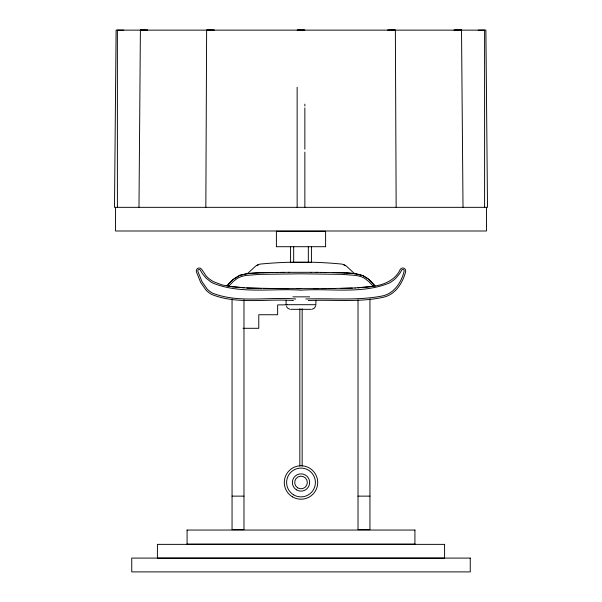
<?xml version="1.0" encoding="UTF-8"?>
<svg xmlns="http://www.w3.org/2000/svg" width="602" height="602" viewBox="0 0 602 602"><rect width="100%" height="100%" fill="white"/><g stroke="black" fill="none" stroke-linecap="round" stroke-linejoin="round"><path stroke-width="0.9" d="M315.899 300.33L315.892 304.695L286.093 304.695L286.1 300.33M208.262 30.1L206.629 30.115L205.839 207.336M138.987 207.336L140.394 30.1L147.573 30.168M315.817 305.605L314.53 307.983L312.197 309.232M227.293 285.529L226.939 286.025L229.106 283.437M227.315 285.581L230.34 282.097M228.474 286.078L227.511 285.28L228.722 286.311L233.162 281.57L237.308 278.365L241.086 276.574L245.789 275.445L259.831 274.361L301.008 273.805L341.868 274.354L356.271 275.46L360.922 276.566L364.421 278.199L368.845 281.585L373.285 286.311L373.714 285.942M229.949 282.594L232.079 280.382M230.792 281.713L232.538 279.968M368.522 279.147L374.632 285.446M232.553 280.02L233.004 279.554M374.113 285.604L374.406 285.34L373.526 286.078M233.019 279.614L239.333 275.581M233.967 278.764L239.95 275.249L248.114 273.474M260.041 272.796L252.531 273.127A96.711 96.711 0 0 0 247.527 273.571L255.587 266.167A16.186 16.186 0 0 1 256.926 265.384L257.889 264.91A17.142 17.142 0 0 1 260.109 264.09C287.116 261.434 314.884 261.434 341.891 264.09A17.142 17.142 0 0 1 344.111 264.91L345.074 265.384A16.186 16.186 0 0 1 346.413 266.167L354.465 273.571A82.128 82.128 0 0 0 351.967 273.316L347.113 272.999M239.957 275.332L246.639 273.744L256.399 272.932M373.285 286.311L354.954 287.997M369.274 286.838C381.307 285.792 394.769 281.42 400.172 269.561A2.942 2.942 0 0 1 405.68 271.51C402.806 282.767 395.68 294.34 383.685 297.177C359.01 302.648 333.275 299.427 308.232 300.541M369.011 286.861L367.295 287.049M366.866 287.094L357.934 287.824M389.291 30.168L387.658 30.153L395.371 30.123L396.161 207.336M457.956 30.153L461.629 30.108L453.953 30.168L457.595 30.123M355.263 287.974L328.993 288.576M140.401 30.1L144.044 30.153M352.373 288.11L340.8 288.448M256.7 272.909L261.712 272.751M261.125 272.774L268.612 272.593M262.547 272.729L264.225 272.683M265.061 272.668L266.731 272.631M267.566 272.616L271.111 272.548M270.072 272.563L273.601 272.503M272.578 272.518L276.092 272.465M275.927 272.473L278.583 272.435M277.597 272.45L284.279 272.375M280.938 272.405L282.609 272.39M478.169 30.168L485.889 30.1L487.507 207.336L114.493 207.336L116.111 30.1L123.831 30.168M283.565 272.382L289.299 272.33M334.998 288.531L313.446 288.621M286.988 304.823L277.642 304.905L277.642 314.741L258.777 314.741L258.777 328.293L243.065 328.293M288.546 272.337L311.031 272.322M147.731 30.168L144.405 30.123M391.338 30.168L389.584 30.168M391.691 30.108L393.136 30.1M322.258 288.614L326.51 288.599M212.709 30.168L214.342 30.153L206.667 30.123M300.654 30.1L297.155 30.138L304.86 30.138L301.346 30.1M295.725 298.991C268.319 296.658 238.655 303.438 212.423 293.091A22.793 22.793 0 0 1 207.216 289.141L202.001 281.653L197.855 271.306A1.4 1.4 0 0 1 198.668 269.591A1.4 1.4 0 0 1 200.443 270.26A30.634 30.634 0 0 0 202.565 273.872L206.14 278.169L210.723 281.819A31.966 31.966 0 0 0 213.04 283.166C240.725 294.31 272.014 288.155 301 290.172C329.986 288.162 361.283 294.31 388.96 283.166A31.552 31.552 0 0 0 392.022 281.322L393.467 280.269A27.263 27.263 0 0 0 395.86 278.169L399.435 273.872A30.619 30.619 0 0 0 401.557 270.253A1.4 1.4 0 0 1 403.332 269.591A1.4 1.4 0 0 1 404.138 271.306C401.376 282.361 394.152 293.528 382.338 295.966C357.212 300.88 331.25 298.073 305.824 298.991M293.475 300.541C266.498 298.464 237.399 304.793 211.671 294.438A24.494 24.494 0 0 1 206.11 290.224L200.632 282.361L196.387 271.773A2.942 2.942 0 0 1 201.685 269.327L206.305 276.122A25.848 25.848 0 0 0 209.488 279.05L211.558 280.517A30.393 30.393 0 0 0 213.763 281.796L222.266 285.002L232.726 286.838M212.416 30.168L210.662 30.168M276.408 231.303L325.592 231.303M276.408 246.707L325.592 246.707M283.933 288.614L318.007 288.614M292.903 296.846L309.661 296.846M290.728 309.33L311.272 309.33M232.056 496.131L243.983 496.131M358.017 496.131L369.944 496.131M187.019 530.046L414.981 530.046M187.019 544.103L414.981 544.103M157.393 544.366L444.607 544.366M157.393 558.174L444.607 558.174M393.738 30.1L395.371 30.115M208.864 30.1L210.309 30.108M296.733 288.621L301 288.621M279.667 288.614L288.554 288.621M282.985 288.614L263.985 288.493M277.808 288.599L247.046 287.997L228.722 286.311M310.978 272.322L317.721 272.375M315.96 272.36L321.069 272.405M320.941 272.405L324.41 272.45M323.432 272.435L326.081 272.473M461.523 30.1L463.013 207.336M325.915 272.465L338.617 272.706M334.441 272.608L332.771 272.578M261.102 288.448L246.692 287.974M335.886 272.646L340.875 272.774M339.46 272.729L341.394 272.789M341.131 272.774L342.801 272.826M342.433 272.819L344.472 272.879M342.952 272.834L346.97 272.984M344.51 272.887L349.469 273.12M346.278 272.879L347.632 272.954M244.066 287.824L232.989 286.861M349.717 273.157L350.236 273.195M350.755 273.24L356 273.842M353.532 273.428L362.675 275.573M356.474 273.842L362.682 275.505L367.536 278.455M289.803 309.232L287.47 307.983L286.462 306.486M363.006 275.648L368.033 278.839M368.033 278.749L368.514 279.23M368.996 279.546L374.09 284.814M374.459 285.31L375.061 286.025L374.647 285.536M486.461 207.336L486.461 230.995L115.546 230.995L115.539 207.336M484.602 207.532L484.602 30.138L117.382 30.138L117.398 207.532M444.585 544.366L444.585 558.174M414.921 530.046L414.921 544.103M369.944 298.855L369.944 529.655L358.017 529.655L358.017 299.796M325.607 231.303L325.607 246.707M311.422 246.444L311.422 262.532L290.578 262.532L290.578 246.444M308.329 246.444L308.329 262.532M304.86 104.131L304.86 106.005M304.86 107.886L304.86 149.251M304.86 152.073L304.86 207.336M302.159 308.713L302.159 466.061M299.841 308.713L299.841 466.061M297.14 87.237L297.14 207.336M293.671 246.444L293.671 262.532M276.393 231.303L276.393 246.707M243.983 299.796L243.983 529.655L232.056 529.655L232.056 298.855M187.079 530.046L187.079 544.103M157.415 544.366L157.415 558.174M256.926 265.384A18.323 18.323 0 0 1 258.431 264.677M343.569 264.677A18.323 18.323 0 0 1 345.074 265.384M470.267 558.092L131.733 558.092L131.763 571.9L470.267 571.9L470.237 558.092M296.425 489.817A8.639 8.639 0 0 0 309.646 482.804A8.639 8.639 0 0 0 296.959 474.865A8.639 8.639 0 0 0 296.425 489.817M297.651 487.853A6.329 6.329 0 0 0 307.329 482.721A6.329 6.329 0 0 0 298.043 476.912A6.329 6.329 0 0 0 297.651 487.853M293.618 494.852A14.403 14.403 0 0 0 315.395 482.706A14.403 14.403 0 0 0 293.987 469.914A14.403 14.403 0 0 0 293.618 494.852M292.429 496.846A16.721 16.721 0 0 0 317.713 482.744A16.721 16.721 0 0 0 292.858 467.889A16.721 16.721 0 0 0 292.429 496.846"/></g></svg>
